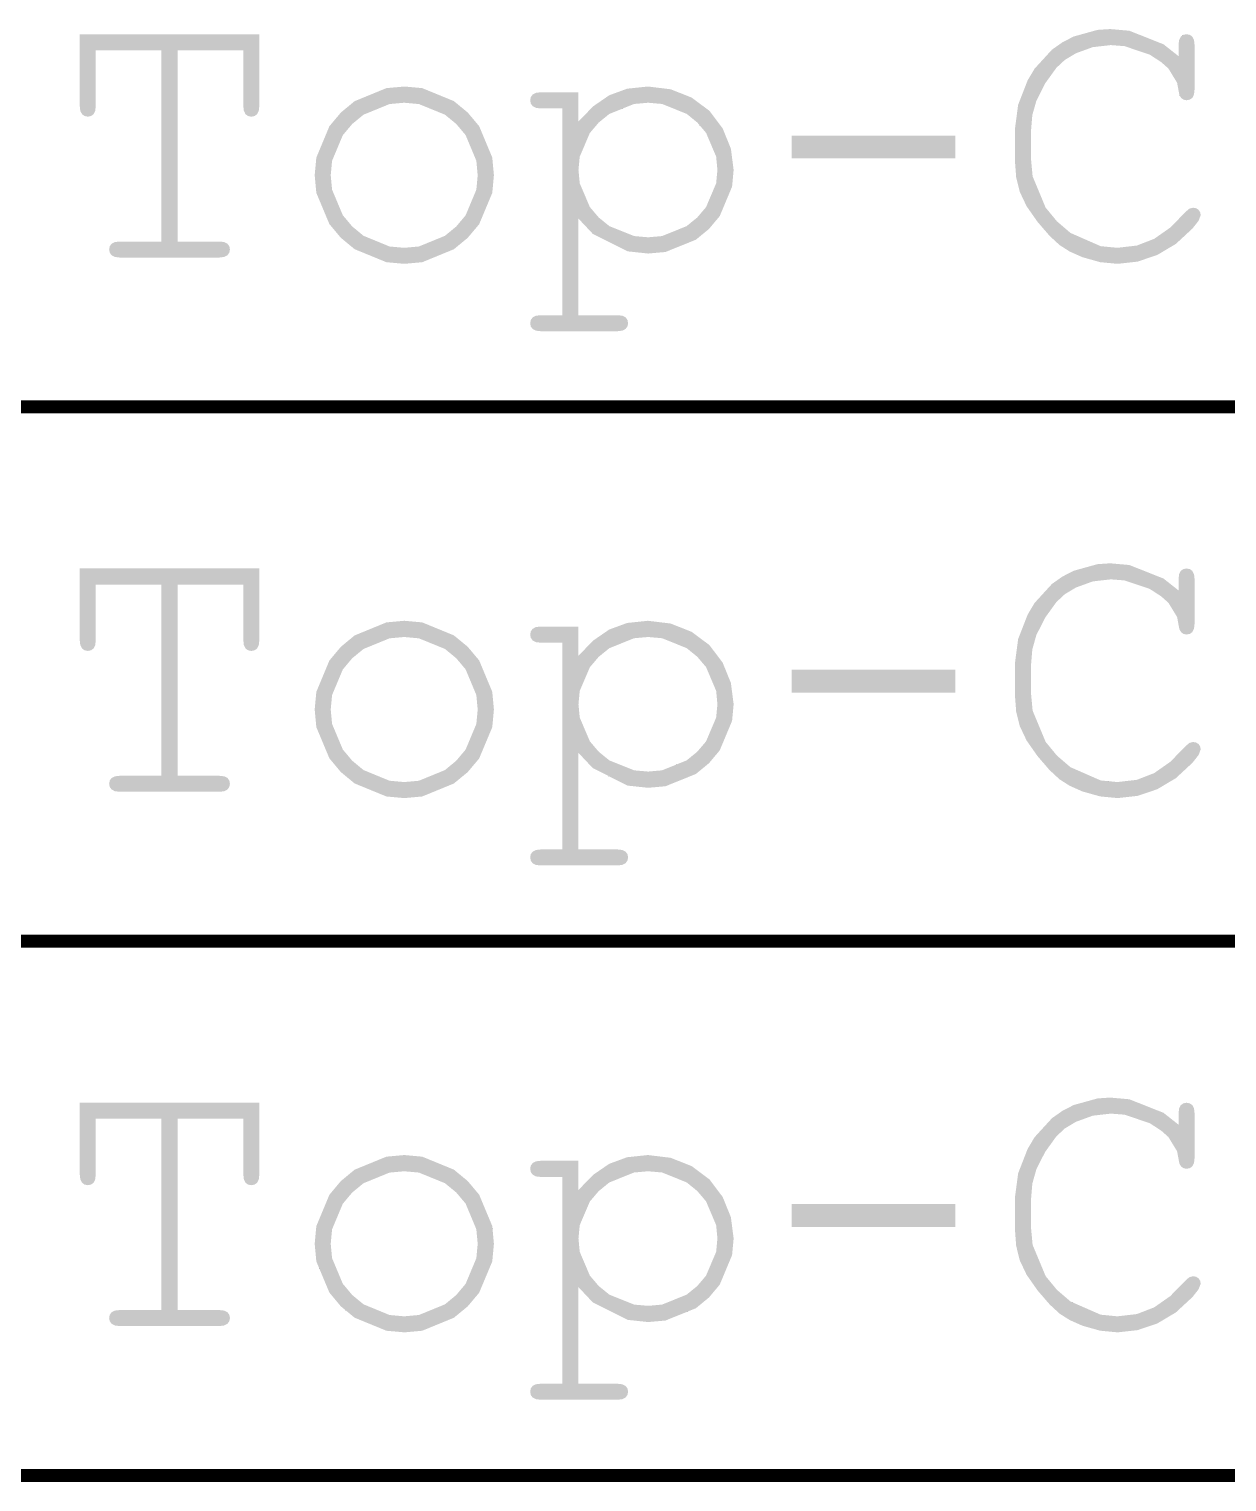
# Model space of a CAD drawing. Extents: x -3 to 268, y -4 to 76.
# Drawn here: x 207.35 to 216.55, y 30.49 to 41.64 of the extents above; entities that cross this region are included whole.
import ezdxf

# ---------------------------------------------------------------- set-up
doc = ezdxf.new("R2010")
doc.units = 0
doc.layers.add('DRILL_SYMBOLS', color=255, linetype='CONTINUOUS')

msp = doc.modelspace()

# ---------------------------------------------------------------- hatches: boundary and pattern name
at = {"layer": 'DRILL_SYMBOLS'}
for points in [[(208.492841, 41.474388), (208.492841, 40.006614), (208.812177, 40.006614), (208.849896, 40.002403), (208.875165, 39.989769), (208.889447, 39.970176), (208.894208, 39.945091), (208.889447, 39.920921), (208.875165, 39.901146), (208.849896, 39.887962), (208.812177, 39.883568), (208.048993, 39.883568), (208.011273, 39.887962), (207.986005, 39.901146), (207.971723, 39.920921), (207.966962, 39.945091), (207.971723, 39.970176), (207.986005, 39.989769), (208.011273, 40.002403), (208.048993, 40.006614), (208.368329, 40.006614), (208.368329, 41.474388), (207.864423, 41.474388), (207.864423, 41.048118), (207.860211, 41.0093), (207.847577, 40.983665), (207.827985, 40.969383), (207.802899, 40.964622), (207.778729, 40.969383), (207.758954, 40.983665), (207.74577, 41.0093), (207.741376, 41.048118), (207.741376, 41.597435), (209.119794, 41.597435), (209.119794, 41.048118), (209.115582, 41.0093), (209.102948, 40.983665), (209.083356, 40.969383), (209.05827, 40.964622), (209.033185, 40.969383), (209.013593, 40.983665), (209.000958, 41.0093), (208.996747, 41.048118), (208.996747, 41.474388)], [(216.174481, 41.428978), (216.174481, 41.515403), (216.178693, 41.553123), (216.191327, 41.578392), (216.210919, 41.592674), (216.236005, 41.597435), (216.26109, 41.592674), (216.280683, 41.578392), (216.293317, 41.553123), (216.297528, 41.515403), (216.297528, 41.174095), (216.293317, 41.135276), (216.280683, 41.109642), (216.26109, 41.095359), (216.236005, 41.090599), (216.213117, 41.094993), (216.194257, 41.108177), (216.18089, 41.131248), (216.174481, 41.165306), (216.163404, 41.22509), (216.096753, 41.334221), (216.041181, 41.383568), (215.95329, 41.440605), (215.759931, 41.50579), (215.654462, 41.513939), (215.5164, 41.498192), (215.386395, 41.45095), (215.302167, 41.400413), (215.236981, 41.339622), (215.150189, 41.219139), (215.083173, 41.086204), (215.052411, 40.977073), (215.042157, 40.854759), (215.042157, 40.639427), (215.054608, 40.506263), (215.154218, 40.267128), (215.241376, 40.161155), (215.345014, 40.072395), (215.576459, 39.970955), (215.704267, 39.958275), (215.85423, 39.975486), (215.987714, 40.027122), (216.110944, 40.113548), (216.230145, 40.23513), (216.256513, 40.258201), (216.28581, 40.265892), (216.309613, 40.261863), (216.32829, 40.249778), (216.340375, 40.231468), (216.344403, 40.208763), (216.328656, 40.166282), (216.281415, 40.106224), (216.15379, 39.988121), (216.011151, 39.903343), (215.860089, 39.852274), (215.707196, 39.835251), (215.572797, 39.848062), (215.4362, 39.886497), (215.339887, 39.929344), (215.261884, 39.978782), (215.185163, 40.049644), (215.092694, 40.156761), (215.008283, 40.277244), (214.955731, 40.388206), (214.928266, 40.499717), (214.91911, 40.621849), (214.91911, 40.872337), (214.943463, 41.055992), (215.016522, 41.243675), (215.069715, 41.33303), (215.203015, 41.478782), (215.283124, 41.535179), (215.369504, 41.579719), (215.552976, 41.630623), (215.650067, 41.636985), (215.797101, 41.623985), (216.059308, 41.519981)], [(210.920087, 40.514915), (210.907498, 40.379417), (210.80679, 40.139183), (210.795575, 40.514915), (210.785275, 40.626335), (210.702878, 40.823356), (210.63078, 40.908958), (210.544034, 40.980095), (210.344449, 41.061393), (210.23161, 41.071556), (210.118772, 41.061348), (209.919187, 40.979683), (209.83244, 40.908226), (209.760343, 40.822395), (209.677945, 40.62574), (209.667645, 40.514915), (209.677945, 40.404686), (209.760343, 40.208397), (209.83244, 40.122337), (209.919187, 40.05056), (210.118772, 39.968528), (210.23161, 39.958275), (210.344449, 39.968483), (210.544034, 40.050148), (210.63078, 40.121605), (210.702878, 40.207435), (210.785275, 40.404091), (210.795575, 40.514915), (210.80679, 40.139183), (210.718671, 40.034446), (210.61279, 39.947298), (210.369992, 39.8477), (210.233075, 39.835251), (210.094922, 39.847746), (209.851026, 39.94771), (209.745282, 40.035179), (209.657483, 40.140144), (209.557141, 40.380012), (209.544599, 40.514915), (209.557141, 40.650459), (209.657483, 40.89106), (209.745282, 40.996116), (209.851026, 41.083595), (210.094922, 41.183571), (210.233075, 41.196068), (210.369992, 41.183616), (210.61279, 41.084007), (210.718671, 40.996849), (210.80679, 40.892021), (210.907498, 40.651054)], [(211.569013, 41.152122), (211.569013, 40.928001), (211.682904, 41.044822), (211.804853, 41.128685), (211.942182, 41.179222), (212.102216, 41.196068), (212.276898, 41.174827), (212.437665, 41.111107), (212.574079, 41.009483), (212.675702, 40.874534), (212.738873, 40.719078), (212.759931, 40.555931), (212.748075, 40.428169), (212.653226, 40.201484), (212.635419, 40.555931), (212.62576, 40.658333), (212.54849, 40.840339), (212.480878, 40.919944), (212.39935, 40.986274), (212.210752, 41.06208), (212.103681, 41.071556), (211.995923, 41.062034), (211.806226, 40.985862), (211.724286, 40.919212), (211.656354, 40.839378), (211.578717, 40.657737), (211.569013, 40.555931), (211.578717, 40.453483), (211.656354, 40.27111), (211.724286, 40.191185), (211.806226, 40.124534), (211.995923, 40.048362), (212.103681, 40.038841), (212.210156, 40.048317), (212.398389, 40.124122), (212.480145, 40.190452), (212.548078, 40.270149), (212.625714, 40.452888), (212.635419, 40.555931), (212.653226, 40.201484), (212.570233, 40.102562), (212.469937, 40.02021), (212.236661, 39.926094), (212.103681, 39.914329), (211.946668, 39.931083), (211.679334, 40.065117), (211.569013, 40.182396), (211.569013, 39.441208), (211.867841, 39.441208), (211.905561, 39.436996), (211.930829, 39.424362), (211.945111, 39.40477), (211.949872, 39.379684), (211.945111, 39.355514), (211.930829, 39.335739), (211.905561, 39.322555), (211.867841, 39.318161), (211.280438, 39.318161), (211.242719, 39.322372), (211.21745, 39.335006), (211.203168, 39.354599), (211.198407, 39.379684), (211.203168, 39.40477), (211.21745, 39.424362), (211.242719, 39.436996), (211.280438, 39.441208), (211.445966, 39.441208), (211.445966, 41.02761), (211.280438, 41.02761), (211.242719, 41.032005), (211.21745, 41.045189), (211.203168, 41.06533), (211.198407, 41.090599), (211.203168, 41.114769), (211.21745, 41.134544), (211.242719, 41.147728), (211.280438, 41.152122)], [(214.460614, 40.819603), (214.460614, 40.643821), (213.205243, 40.643821), (213.205243, 40.819603)], [(208.492841, 37.374388), (208.492841, 35.906614), (208.812177, 35.906614), (208.849896, 35.902403), (208.875165, 35.889769), (208.889447, 35.870176), (208.894208, 35.845091), (208.889447, 35.820921), (208.875165, 35.801146), (208.849896, 35.787962), (208.812177, 35.783568), (208.048993, 35.783568), (208.011273, 35.787962), (207.986005, 35.801146), (207.971723, 35.820921), (207.966962, 35.845091), (207.971723, 35.870176), (207.986005, 35.889769), (208.011273, 35.902403), (208.048993, 35.906614), (208.368329, 35.906614), (208.368329, 37.374388), (207.864423, 37.374388), (207.864423, 36.948118), (207.860211, 36.9093), (207.847577, 36.883665), (207.827985, 36.869383), (207.802899, 36.864622), (207.778729, 36.869383), (207.758954, 36.883665), (207.74577, 36.9093), (207.741376, 36.948118), (207.741376, 37.497435), (209.119794, 37.497435), (209.119794, 36.948118), (209.115582, 36.9093), (209.102948, 36.883665), (209.083356, 36.869383), (209.05827, 36.864622), (209.033185, 36.869383), (209.013593, 36.883665), (209.000958, 36.9093), (208.996747, 36.948118), (208.996747, 37.374388)], [(216.174481, 37.328978), (216.174481, 37.415403), (216.178693, 37.453123), (216.191327, 37.478392), (216.210919, 37.492674), (216.236005, 37.497435), (216.26109, 37.492674), (216.280683, 37.478392), (216.293317, 37.453123), (216.297528, 37.415403), (216.297528, 37.074095), (216.293317, 37.035276), (216.280683, 37.009642), (216.26109, 36.995359), (216.236005, 36.990599), (216.213117, 36.994993), (216.194257, 37.008177), (216.18089, 37.031248), (216.174481, 37.065306), (216.163404, 37.12509), (216.096753, 37.234221), (216.041181, 37.283568), (215.95329, 37.340605), (215.759931, 37.40579), (215.654462, 37.413939), (215.5164, 37.398192), (215.386395, 37.35095), (215.302167, 37.300413), (215.236981, 37.239622), (215.150189, 37.119139), (215.083173, 36.986204), (215.052411, 36.877073), (215.042157, 36.754759), (215.042157, 36.539427), (215.054608, 36.406263), (215.154218, 36.167128), (215.241376, 36.061155), (215.345014, 35.972395), (215.576459, 35.870955), (215.704267, 35.858275), (215.85423, 35.875486), (215.987714, 35.927122), (216.110944, 36.013548), (216.230145, 36.13513), (216.256513, 36.158201), (216.28581, 36.165892), (216.309613, 36.161863), (216.32829, 36.149778), (216.340375, 36.131468), (216.344403, 36.108763), (216.328656, 36.066282), (216.281415, 36.006224), (216.15379, 35.888121), (216.011151, 35.803343), (215.860089, 35.752274), (215.707196, 35.735251), (215.572797, 35.748062), (215.4362, 35.786497), (215.339887, 35.829344), (215.261884, 35.878782), (215.185163, 35.949644), (215.092694, 36.056761), (215.008283, 36.177244), (214.955731, 36.288206), (214.928266, 36.399717), (214.91911, 36.521849), (214.91911, 36.772337), (214.943463, 36.955992), (215.016522, 37.143675), (215.069715, 37.23303), (215.203015, 37.378782), (215.283124, 37.435179), (215.369504, 37.479719), (215.552976, 37.530623), (215.650067, 37.536985), (215.797101, 37.523985), (216.059308, 37.419981)], [(210.920087, 36.414915), (210.907498, 36.279417), (210.80679, 36.039183), (210.795575, 36.414915), (210.785275, 36.526335), (210.702878, 36.723356), (210.63078, 36.808958), (210.544034, 36.880095), (210.344449, 36.961393), (210.23161, 36.971556), (210.118772, 36.961348), (209.919187, 36.879683), (209.83244, 36.808226), (209.760343, 36.722395), (209.677945, 36.52574), (209.667645, 36.414915), (209.677945, 36.304686), (209.760343, 36.108397), (209.83244, 36.022337), (209.919187, 35.95056), (210.118772, 35.868528), (210.23161, 35.858275), (210.344449, 35.868483), (210.544034, 35.950148), (210.63078, 36.021605), (210.702878, 36.107435), (210.785275, 36.304091), (210.795575, 36.414915), (210.80679, 36.039183), (210.718671, 35.934446), (210.61279, 35.847298), (210.369992, 35.7477), (210.233075, 35.735251), (210.094922, 35.747746), (209.851026, 35.84771), (209.745282, 35.935179), (209.657483, 36.040144), (209.557141, 36.280012), (209.544599, 36.414915), (209.557141, 36.550459), (209.657483, 36.79106), (209.745282, 36.896116), (209.851026, 36.983595), (210.094922, 37.083571), (210.233075, 37.096068), (210.369992, 37.083616), (210.61279, 36.984007), (210.718671, 36.896849), (210.80679, 36.792021), (210.907498, 36.551054)], [(211.569013, 37.052122), (211.569013, 36.828001), (211.682904, 36.944822), (211.804853, 37.028685), (211.942182, 37.079222), (212.102216, 37.096068), (212.276898, 37.074827), (212.437665, 37.011107), (212.574079, 36.909483), (212.675702, 36.774534), (212.738873, 36.619078), (212.759931, 36.455931), (212.748075, 36.328169), (212.653226, 36.101484), (212.635419, 36.455931), (212.62576, 36.558333), (212.54849, 36.740339), (212.480878, 36.819944), (212.39935, 36.886274), (212.210752, 36.96208), (212.103681, 36.971556), (211.995923, 36.962034), (211.806226, 36.885862), (211.724286, 36.819212), (211.656354, 36.739378), (211.578717, 36.557737), (211.569013, 36.455931), (211.578717, 36.353483), (211.656354, 36.17111), (211.724286, 36.091185), (211.806226, 36.024534), (211.995923, 35.948362), (212.103681, 35.938841), (212.210156, 35.948317), (212.398389, 36.024122), (212.480145, 36.090452), (212.548078, 36.170149), (212.625714, 36.352888), (212.635419, 36.455931), (212.653226, 36.101484), (212.570233, 36.002562), (212.469937, 35.92021), (212.236661, 35.826094), (212.103681, 35.814329), (211.946668, 35.831083), (211.679334, 35.965117), (211.569013, 36.082396), (211.569013, 35.341208), (211.867841, 35.341208), (211.905561, 35.336996), (211.930829, 35.324362), (211.945111, 35.30477), (211.949872, 35.279684), (211.945111, 35.255514), (211.930829, 35.235739), (211.905561, 35.222555), (211.867841, 35.218161), (211.280438, 35.218161), (211.242719, 35.222372), (211.21745, 35.235006), (211.203168, 35.254599), (211.198407, 35.279684), (211.203168, 35.30477), (211.21745, 35.324362), (211.242719, 35.336996), (211.280438, 35.341208), (211.445966, 35.341208), (211.445966, 36.92761), (211.280438, 36.92761), (211.242719, 36.932005), (211.21745, 36.945189), (211.203168, 36.96533), (211.198407, 36.990599), (211.203168, 37.014769), (211.21745, 37.034544), (211.242719, 37.047728), (211.280438, 37.052122)], [(214.460614, 36.719603), (214.460614, 36.543821), (213.205243, 36.543821), (213.205243, 36.719603)], [(208.492841, 33.274388), (208.492841, 31.806614), (208.812177, 31.806614), (208.849896, 31.802403), (208.875165, 31.789769), (208.889447, 31.770176), (208.894208, 31.745091), (208.889447, 31.720921), (208.875165, 31.701146), (208.849896, 31.687962), (208.812177, 31.683568), (208.048993, 31.683568), (208.011273, 31.687962), (207.986005, 31.701146), (207.971723, 31.720921), (207.966962, 31.745091), (207.971723, 31.770176), (207.986005, 31.789769), (208.011273, 31.802403), (208.048993, 31.806614), (208.368329, 31.806614), (208.368329, 33.274388), (207.864423, 33.274388), (207.864423, 32.848118), (207.860211, 32.8093), (207.847577, 32.783665), (207.827985, 32.769383), (207.802899, 32.764622), (207.778729, 32.769383), (207.758954, 32.783665), (207.74577, 32.8093), (207.741376, 32.848118), (207.741376, 33.397435), (209.119794, 33.397435), (209.119794, 32.848118), (209.115582, 32.8093), (209.102948, 32.783665), (209.083356, 32.769383), (209.05827, 32.764622), (209.033185, 32.769383), (209.013593, 32.783665), (209.000958, 32.8093), (208.996747, 32.848118), (208.996747, 33.274388)], [(216.174481, 33.228978), (216.174481, 33.315403), (216.178693, 33.353123), (216.191327, 33.378392), (216.210919, 33.392674), (216.236005, 33.397435), (216.26109, 33.392674), (216.280683, 33.378392), (216.293317, 33.353123), (216.297528, 33.315403), (216.297528, 32.974095), (216.293317, 32.935276), (216.280683, 32.909642), (216.26109, 32.895359), (216.236005, 32.890599), (216.213117, 32.894993), (216.194257, 32.908177), (216.18089, 32.931248), (216.174481, 32.965306), (216.163404, 33.02509), (216.096753, 33.134221), (216.041181, 33.183568), (215.95329, 33.240605), (215.759931, 33.30579), (215.654462, 33.313939), (215.5164, 33.298192), (215.386395, 33.25095), (215.302167, 33.200413), (215.236981, 33.139622), (215.150189, 33.019139), (215.083173, 32.886204), (215.052411, 32.777073), (215.042157, 32.654759), (215.042157, 32.439427), (215.054608, 32.306263), (215.154218, 32.067128), (215.241376, 31.961155), (215.345014, 31.872395), (215.576459, 31.770955), (215.704267, 31.758275), (215.85423, 31.775486), (215.987714, 31.827122), (216.110944, 31.913548), (216.230145, 32.03513), (216.256513, 32.058201), (216.28581, 32.065892), (216.309613, 32.061863), (216.32829, 32.049778), (216.340375, 32.031468), (216.344403, 32.008763), (216.328656, 31.966282), (216.281415, 31.906224), (216.15379, 31.788121), (216.011151, 31.703343), (215.860089, 31.652274), (215.707196, 31.635251), (215.572797, 31.648062), (215.4362, 31.686497), (215.339887, 31.729344), (215.261884, 31.778782), (215.185163, 31.849644), (215.092694, 31.956761), (215.008283, 32.077244), (214.955731, 32.188206), (214.928266, 32.299717), (214.91911, 32.421849), (214.91911, 32.672337), (214.943463, 32.855992), (215.016522, 33.043675), (215.069715, 33.13303), (215.203015, 33.278782), (215.283124, 33.335179), (215.369504, 33.379719), (215.552976, 33.430623), (215.650067, 33.436985), (215.797101, 33.423985), (216.059308, 33.319981)], [(210.920087, 32.314915), (210.907498, 32.179417), (210.80679, 31.939183), (210.795575, 32.314915), (210.785275, 32.426335), (210.702878, 32.623356), (210.63078, 32.708958), (210.544034, 32.780095), (210.344449, 32.861393), (210.23161, 32.871556), (210.118772, 32.861348), (209.919187, 32.779683), (209.83244, 32.708226), (209.760343, 32.622395), (209.677945, 32.42574), (209.667645, 32.314915), (209.677945, 32.204686), (209.760343, 32.008397), (209.83244, 31.922337), (209.919187, 31.85056), (210.118772, 31.768528), (210.23161, 31.758275), (210.344449, 31.768483), (210.544034, 31.850148), (210.63078, 31.921605), (210.702878, 32.007435), (210.785275, 32.204091), (210.795575, 32.314915), (210.80679, 31.939183), (210.718671, 31.834446), (210.61279, 31.747298), (210.369992, 31.6477), (210.233075, 31.635251), (210.094922, 31.647746), (209.851026, 31.74771), (209.745282, 31.835179), (209.657483, 31.940144), (209.557141, 32.180012), (209.544599, 32.314915), (209.557141, 32.450459), (209.657483, 32.69106), (209.745282, 32.796116), (209.851026, 32.883595), (210.094922, 32.983571), (210.233075, 32.996068), (210.369992, 32.983616), (210.61279, 32.884007), (210.718671, 32.796849), (210.80679, 32.692021), (210.907498, 32.451054)], [(211.569013, 32.952122), (211.569013, 32.728001), (211.682904, 32.844822), (211.804853, 32.928685), (211.942182, 32.979222), (212.102216, 32.996068), (212.276898, 32.974827), (212.437665, 32.911107), (212.574079, 32.809483), (212.675702, 32.674534), (212.738873, 32.519078), (212.759931, 32.355931), (212.748075, 32.228169), (212.653226, 32.001484), (212.635419, 32.355931), (212.62576, 32.458333), (212.54849, 32.640339), (212.480878, 32.719944), (212.39935, 32.786274), (212.210752, 32.86208), (212.103681, 32.871556), (211.995923, 32.862034), (211.806226, 32.785862), (211.724286, 32.719212), (211.656354, 32.639378), (211.578717, 32.457737), (211.569013, 32.355931), (211.578717, 32.253483), (211.656354, 32.07111), (211.724286, 31.991185), (211.806226, 31.924534), (211.995923, 31.848362), (212.103681, 31.838841), (212.210156, 31.848317), (212.398389, 31.924122), (212.480145, 31.990452), (212.548078, 32.070149), (212.625714, 32.252888), (212.635419, 32.355931), (212.653226, 32.001484), (212.570233, 31.902562), (212.469937, 31.82021), (212.236661, 31.726094), (212.103681, 31.714329), (211.946668, 31.731083), (211.679334, 31.865117), (211.569013, 31.982396), (211.569013, 31.241208), (211.867841, 31.241208), (211.905561, 31.236996), (211.930829, 31.224362), (211.945111, 31.20477), (211.949872, 31.179684), (211.945111, 31.155514), (211.930829, 31.135739), (211.905561, 31.122555), (211.867841, 31.118161), (211.280438, 31.118161), (211.242719, 31.122372), (211.21745, 31.135006), (211.203168, 31.154599), (211.198407, 31.179684), (211.203168, 31.20477), (211.21745, 31.224362), (211.242719, 31.236996), (211.280438, 31.241208), (211.445966, 31.241208), (211.445966, 32.82761), (211.280438, 32.82761), (211.242719, 32.832005), (211.21745, 32.845189), (211.203168, 32.86533), (211.198407, 32.890599), (211.203168, 32.914769), (211.21745, 32.934544), (211.242719, 32.947728), (211.280438, 32.952122)], [(214.460614, 32.619603), (214.460614, 32.443821), (213.205243, 32.443821), (213.205243, 32.619603)]]:
    msp.add_hatch(color=7, dxfattribs=at).paths.add_polyline_path(points)

# ---------------------------------------------------------------- linework, layer by layer
at = {"layer": 'DRILL_SYMBOLS', "color": 7}
for points, const_width in [([(208.492841, 41.474388), (208.492841, 40.006614), (208.812177, 40.006614), (208.849896, 40.002403), (208.875165, 39.989769), (208.889447, 39.970176), (208.894208, 39.945091), (208.889447, 39.920921), (208.875165, 39.901146), (208.849896, 39.887962), (208.812177, 39.883568), (208.048993, 39.883568), (208.011273, 39.887962), (207.986005, 39.901146), (207.971723, 39.920921), (207.966962, 39.945091), (207.971723, 39.970176), (207.986005, 39.989769), (208.011273, 40.002403), (208.048993, 40.006614), (208.368329, 40.006614), (208.368329, 41.474388), (207.864423, 41.474388), (207.864423, 41.048118), (207.860211, 41.0093), (207.847577, 40.983665), (207.827985, 40.969383), (207.802899, 40.964622), (207.778729, 40.969383), (207.758954, 40.983665), (207.74577, 41.0093), (207.741376, 41.048118), (207.741376, 41.597435), (209.119794, 41.597435), (209.119794, 41.048118), (209.115582, 41.0093), (209.102948, 40.983665), (209.083356, 40.969383), (209.05827, 40.964622), (209.033185, 40.969383), (209.013593, 40.983665), (209.000958, 41.0093), (208.996747, 41.048118), (208.996747, 41.474388), (208.492841, 41.474388)], 0.000001), ([(216.174481, 41.428978), (216.174481, 41.515403), (216.178693, 41.553123), (216.191327, 41.578392), (216.210919, 41.592674), (216.236005, 41.597435), (216.26109, 41.592674), (216.280683, 41.578392), (216.293317, 41.553123), (216.297528, 41.515403), (216.297528, 41.174095), (216.293317, 41.135276), (216.280683, 41.109642), (216.26109, 41.095359), (216.236005, 41.090599), (216.213117, 41.094993), (216.194257, 41.108177), (216.18089, 41.131248), (216.174481, 41.165306), (216.163404, 41.22509), (216.096753, 41.334221), (216.041181, 41.383568), (215.95329, 41.440605), (215.759931, 41.50579), (215.654462, 41.513939), (215.5164, 41.498192), (215.386395, 41.45095), (215.302167, 41.400413), (215.236981, 41.339622), (215.150189, 41.219139), (215.083173, 41.086204), (215.052411, 40.977073), (215.042157, 40.854759), (215.042157, 40.639427), (215.054608, 40.506263), (215.154218, 40.267128), (215.241376, 40.161155), (215.345014, 40.072395), (215.576459, 39.970955), (215.704267, 39.958275), (215.85423, 39.975486), (215.987714, 40.027122), (216.110944, 40.113548), (216.230145, 40.23513), (216.256513, 40.258201), (216.28581, 40.265892), (216.309613, 40.261863), (216.32829, 40.249778), (216.340375, 40.231468), (216.344403, 40.208763), (216.328656, 40.166282), (216.281415, 40.106224), (216.15379, 39.988121), (216.011151, 39.903343), (215.860089, 39.852274), (215.707196, 39.835251), (215.572797, 39.848062), (215.4362, 39.886497), (215.339887, 39.929344), (215.261884, 39.978782), (215.185163, 40.049644), (215.092694, 40.156761), (215.008283, 40.277244), (214.955731, 40.388206), (214.928266, 40.499717), (214.91911, 40.621849), (214.91911, 40.872337), (214.943463, 41.055992), (215.016522, 41.243675), (215.069715, 41.33303), (215.203015, 41.478782), (215.283124, 41.535179), (215.369504, 41.579719), (215.552976, 41.630623), (215.650067, 41.636985), (215.797101, 41.623985), (216.059308, 41.519981), (216.174481, 41.428978)], 0.000001), ([(210.920087, 40.514915), (210.907498, 40.379417), (210.80679, 40.139183), (210.795575, 40.514915), (210.785275, 40.626335), (210.702878, 40.823356), (210.63078, 40.908958), (210.544034, 40.980095), (210.344449, 41.061393), (210.23161, 41.071556), (210.118772, 41.061348), (209.919187, 40.979683), (209.83244, 40.908226), (209.760343, 40.822395), (209.677945, 40.62574), (209.667645, 40.514915), (209.677945, 40.404686), (209.760343, 40.208397), (209.83244, 40.122337), (209.919187, 40.05056), (210.118772, 39.968528), (210.23161, 39.958275), (210.344449, 39.968483), (210.544034, 40.050148), (210.63078, 40.121605), (210.702878, 40.207435), (210.785275, 40.404091), (210.795575, 40.514915), (210.80679, 40.139183), (210.718671, 40.034446), (210.61279, 39.947298), (210.369992, 39.8477), (210.233075, 39.835251), (210.094922, 39.847746), (209.851026, 39.94771), (209.745282, 40.035179), (209.657483, 40.140144), (209.557141, 40.380012), (209.544599, 40.514915), (209.557141, 40.650459), (209.657483, 40.89106), (209.745282, 40.996116), (209.851026, 41.083595), (210.094922, 41.183571), (210.233075, 41.196068), (210.369992, 41.183616), (210.61279, 41.084007), (210.718671, 40.996849), (210.80679, 40.892021), (210.907498, 40.651054), (210.920087, 40.514915)], 0.000001), ([(211.569013, 41.152122), (211.569013, 40.928001), (211.682904, 41.044822), (211.804853, 41.128685), (211.942182, 41.179222), (212.102216, 41.196068), (212.276898, 41.174827), (212.437665, 41.111107), (212.574079, 41.009483), (212.675702, 40.874534), (212.738873, 40.719078), (212.759931, 40.555931), (212.748075, 40.428169), (212.653226, 40.201484), (212.635419, 40.555931), (212.62576, 40.658333), (212.54849, 40.840339), (212.480878, 40.919944), (212.39935, 40.986274), (212.210752, 41.06208), (212.103681, 41.071556), (211.995923, 41.062034), (211.806226, 40.985862), (211.724286, 40.919212), (211.656354, 40.839378), (211.578717, 40.657737), (211.569013, 40.555931), (211.578717, 40.453483), (211.656354, 40.27111), (211.724286, 40.191185), (211.806226, 40.124534), (211.995923, 40.048362), (212.103681, 40.038841), (212.210156, 40.048317), (212.398389, 40.124122), (212.480145, 40.190452), (212.548078, 40.270149), (212.625714, 40.452888), (212.635419, 40.555931), (212.653226, 40.201484), (212.570233, 40.102562), (212.469937, 40.02021), (212.236661, 39.926094), (212.103681, 39.914329), (211.946668, 39.931083), (211.679334, 40.065117), (211.569013, 40.182396), (211.569013, 39.441208), (211.867841, 39.441208), (211.905561, 39.436996), (211.930829, 39.424362), (211.945111, 39.40477), (211.949872, 39.379684), (211.945111, 39.355514), (211.930829, 39.335739), (211.905561, 39.322555), (211.867841, 39.318161), (211.280438, 39.318161), (211.242719, 39.322372), (211.21745, 39.335006), (211.203168, 39.354599), (211.198407, 39.379684), (211.203168, 39.40477), (211.21745, 39.424362), (211.242719, 39.436996), (211.280438, 39.441208), (211.445966, 39.441208), (211.445966, 41.02761), (211.280438, 41.02761), (211.242719, 41.032005), (211.21745, 41.045189), (211.203168, 41.06533), (211.198407, 41.090599), (211.203168, 41.114769), (211.21745, 41.134544), (211.242719, 41.147728), (211.280438, 41.152122), (211.569013, 41.152122)], 0.000001), ([(214.460614, 40.819603), (214.460614, 40.643821), (213.205243, 40.643821), (213.205243, 40.819603), (214.460614, 40.819603)], 0.000001), ([(110.923999, 38.737377), (267.529853, 38.737377)], 0.1), ([(208.492841, 37.374388), (208.492841, 35.906614), (208.812177, 35.906614), (208.849896, 35.902403), (208.875165, 35.889769), (208.889447, 35.870176), (208.894208, 35.845091), (208.889447, 35.820921), (208.875165, 35.801146), (208.849896, 35.787962), (208.812177, 35.783568), (208.048993, 35.783568), (208.011273, 35.787962), (207.986005, 35.801146), (207.971723, 35.820921), (207.966962, 35.845091), (207.971723, 35.870176), (207.986005, 35.889769), (208.011273, 35.902403), (208.048993, 35.906614), (208.368329, 35.906614), (208.368329, 37.374388), (207.864423, 37.374388), (207.864423, 36.948118), (207.860211, 36.9093), (207.847577, 36.883665), (207.827985, 36.869383), (207.802899, 36.864622), (207.778729, 36.869383), (207.758954, 36.883665), (207.74577, 36.9093), (207.741376, 36.948118), (207.741376, 37.497435), (209.119794, 37.497435), (209.119794, 36.948118), (209.115582, 36.9093), (209.102948, 36.883665), (209.083356, 36.869383), (209.05827, 36.864622), (209.033185, 36.869383), (209.013593, 36.883665), (209.000958, 36.9093), (208.996747, 36.948118), (208.996747, 37.374388), (208.492841, 37.374388)], 0.000001), ([(216.174481, 37.328978), (216.174481, 37.415403), (216.178693, 37.453123), (216.191327, 37.478392), (216.210919, 37.492674), (216.236005, 37.497435), (216.26109, 37.492674), (216.280683, 37.478392), (216.293317, 37.453123), (216.297528, 37.415403), (216.297528, 37.074095), (216.293317, 37.035276), (216.280683, 37.009642), (216.26109, 36.995359), (216.236005, 36.990599), (216.213117, 36.994993), (216.194257, 37.008177), (216.18089, 37.031248), (216.174481, 37.065306), (216.163404, 37.12509), (216.096753, 37.234221), (216.041181, 37.283568), (215.95329, 37.340605), (215.759931, 37.40579), (215.654462, 37.413939), (215.5164, 37.398192), (215.386395, 37.35095), (215.302167, 37.300413), (215.236981, 37.239622), (215.150189, 37.119139), (215.083173, 36.986204), (215.052411, 36.877073), (215.042157, 36.754759), (215.042157, 36.539427), (215.054608, 36.406263), (215.154218, 36.167128), (215.241376, 36.061155), (215.345014, 35.972395), (215.576459, 35.870955), (215.704267, 35.858275), (215.85423, 35.875486), (215.987714, 35.927122), (216.110944, 36.013548), (216.230145, 36.13513), (216.256513, 36.158201), (216.28581, 36.165892), (216.309613, 36.161863), (216.32829, 36.149778), (216.340375, 36.131468), (216.344403, 36.108763), (216.328656, 36.066282), (216.281415, 36.006224), (216.15379, 35.888121), (216.011151, 35.803343), (215.860089, 35.752274), (215.707196, 35.735251), (215.572797, 35.748062), (215.4362, 35.786497), (215.339887, 35.829344), (215.261884, 35.878782), (215.185163, 35.949644), (215.092694, 36.056761), (215.008283, 36.177244), (214.955731, 36.288206), (214.928266, 36.399717), (214.91911, 36.521849), (214.91911, 36.772337), (214.943463, 36.955992), (215.016522, 37.143675), (215.069715, 37.23303), (215.203015, 37.378782), (215.283124, 37.435179), (215.369504, 37.479719), (215.552976, 37.530623), (215.650067, 37.536985), (215.797101, 37.523985), (216.059308, 37.419981), (216.174481, 37.328978)], 0.000001), ([(210.920087, 36.414915), (210.907498, 36.279417), (210.80679, 36.039183), (210.795575, 36.414915), (210.785275, 36.526335), (210.702878, 36.723356), (210.63078, 36.808958), (210.544034, 36.880095), (210.344449, 36.961393), (210.23161, 36.971556), (210.118772, 36.961348), (209.919187, 36.879683), (209.83244, 36.808226), (209.760343, 36.722395), (209.677945, 36.52574), (209.667645, 36.414915), (209.677945, 36.304686), (209.760343, 36.108397), (209.83244, 36.022337), (209.919187, 35.95056), (210.118772, 35.868528), (210.23161, 35.858275), (210.344449, 35.868483), (210.544034, 35.950148), (210.63078, 36.021605), (210.702878, 36.107435), (210.785275, 36.304091), (210.795575, 36.414915), (210.80679, 36.039183), (210.718671, 35.934446), (210.61279, 35.847298), (210.369992, 35.7477), (210.233075, 35.735251), (210.094922, 35.747746), (209.851026, 35.84771), (209.745282, 35.935179), (209.657483, 36.040144), (209.557141, 36.280012), (209.544599, 36.414915), (209.557141, 36.550459), (209.657483, 36.79106), (209.745282, 36.896116), (209.851026, 36.983595), (210.094922, 37.083571), (210.233075, 37.096068), (210.369992, 37.083616), (210.61279, 36.984007), (210.718671, 36.896849), (210.80679, 36.792021), (210.907498, 36.551054), (210.920087, 36.414915)], 0.000001), ([(211.569013, 37.052122), (211.569013, 36.828001), (211.682904, 36.944822), (211.804853, 37.028685), (211.942182, 37.079222), (212.102216, 37.096068), (212.276898, 37.074827), (212.437665, 37.011107), (212.574079, 36.909483), (212.675702, 36.774534), (212.738873, 36.619078), (212.759931, 36.455931), (212.748075, 36.328169), (212.653226, 36.101484), (212.635419, 36.455931), (212.62576, 36.558333), (212.54849, 36.740339), (212.480878, 36.819944), (212.39935, 36.886274), (212.210752, 36.96208), (212.103681, 36.971556), (211.995923, 36.962034), (211.806226, 36.885862), (211.724286, 36.819212), (211.656354, 36.739378), (211.578717, 36.557737), (211.569013, 36.455931), (211.578717, 36.353483), (211.656354, 36.17111), (211.724286, 36.091185), (211.806226, 36.024534), (211.995923, 35.948362), (212.103681, 35.938841), (212.210156, 35.948317), (212.398389, 36.024122), (212.480145, 36.090452), (212.548078, 36.170149), (212.625714, 36.352888), (212.635419, 36.455931), (212.653226, 36.101484), (212.570233, 36.002562), (212.469937, 35.92021), (212.236661, 35.826094), (212.103681, 35.814329), (211.946668, 35.831083), (211.679334, 35.965117), (211.569013, 36.082396), (211.569013, 35.341208), (211.867841, 35.341208), (211.905561, 35.336996), (211.930829, 35.324362), (211.945111, 35.30477), (211.949872, 35.279684), (211.945111, 35.255514), (211.930829, 35.235739), (211.905561, 35.222555), (211.867841, 35.218161), (211.280438, 35.218161), (211.242719, 35.222372), (211.21745, 35.235006), (211.203168, 35.254599), (211.198407, 35.279684), (211.203168, 35.30477), (211.21745, 35.324362), (211.242719, 35.336996), (211.280438, 35.341208), (211.445966, 35.341208), (211.445966, 36.92761), (211.280438, 36.92761), (211.242719, 36.932005), (211.21745, 36.945189), (211.203168, 36.96533), (211.198407, 36.990599), (211.203168, 37.014769), (211.21745, 37.034544), (211.242719, 37.047728), (211.280438, 37.052122), (211.569013, 37.052122)], 0.000001), ([(214.460614, 36.719603), (214.460614, 36.543821), (213.205243, 36.543821), (213.205243, 36.719603), (214.460614, 36.719603)], 0.000001), ([(110.923999, 34.637377), (267.529853, 34.637377)], 0.1), ([(208.492841, 33.274388), (208.492841, 31.806614), (208.812177, 31.806614), (208.849896, 31.802403), (208.875165, 31.789769), (208.889447, 31.770176), (208.894208, 31.745091), (208.889447, 31.720921), (208.875165, 31.701146), (208.849896, 31.687962), (208.812177, 31.683568), (208.048993, 31.683568), (208.011273, 31.687962), (207.986005, 31.701146), (207.971723, 31.720921), (207.966962, 31.745091), (207.971723, 31.770176), (207.986005, 31.789769), (208.011273, 31.802403), (208.048993, 31.806614), (208.368329, 31.806614), (208.368329, 33.274388), (207.864423, 33.274388), (207.864423, 32.848118), (207.860211, 32.8093), (207.847577, 32.783665), (207.827985, 32.769383), (207.802899, 32.764622), (207.778729, 32.769383), (207.758954, 32.783665), (207.74577, 32.8093), (207.741376, 32.848118), (207.741376, 33.397435), (209.119794, 33.397435), (209.119794, 32.848118), (209.115582, 32.8093), (209.102948, 32.783665), (209.083356, 32.769383), (209.05827, 32.764622), (209.033185, 32.769383), (209.013593, 32.783665), (209.000958, 32.8093), (208.996747, 32.848118), (208.996747, 33.274388), (208.492841, 33.274388)], 0.000001), ([(216.174481, 33.228978), (216.174481, 33.315403), (216.178693, 33.353123), (216.191327, 33.378392), (216.210919, 33.392674), (216.236005, 33.397435), (216.26109, 33.392674), (216.280683, 33.378392), (216.293317, 33.353123), (216.297528, 33.315403), (216.297528, 32.974095), (216.293317, 32.935276), (216.280683, 32.909642), (216.26109, 32.895359), (216.236005, 32.890599), (216.213117, 32.894993), (216.194257, 32.908177), (216.18089, 32.931248), (216.174481, 32.965306), (216.163404, 33.02509), (216.096753, 33.134221), (216.041181, 33.183568), (215.95329, 33.240605), (215.759931, 33.30579), (215.654462, 33.313939), (215.5164, 33.298192), (215.386395, 33.25095), (215.302167, 33.200413), (215.236981, 33.139622), (215.150189, 33.019139), (215.083173, 32.886204), (215.052411, 32.777073), (215.042157, 32.654759), (215.042157, 32.439427), (215.054608, 32.306263), (215.154218, 32.067128), (215.241376, 31.961155), (215.345014, 31.872395), (215.576459, 31.770955), (215.704267, 31.758275), (215.85423, 31.775486), (215.987714, 31.827122), (216.110944, 31.913548), (216.230145, 32.03513), (216.256513, 32.058201), (216.28581, 32.065892), (216.309613, 32.061863), (216.32829, 32.049778), (216.340375, 32.031468), (216.344403, 32.008763), (216.328656, 31.966282), (216.281415, 31.906224), (216.15379, 31.788121), (216.011151, 31.703343), (215.860089, 31.652274), (215.707196, 31.635251), (215.572797, 31.648062), (215.4362, 31.686497), (215.339887, 31.729344), (215.261884, 31.778782), (215.185163, 31.849644), (215.092694, 31.956761), (215.008283, 32.077244), (214.955731, 32.188206), (214.928266, 32.299717), (214.91911, 32.421849), (214.91911, 32.672337), (214.943463, 32.855992), (215.016522, 33.043675), (215.069715, 33.13303), (215.203015, 33.278782), (215.283124, 33.335179), (215.369504, 33.379719), (215.552976, 33.430623), (215.650067, 33.436985), (215.797101, 33.423985), (216.059308, 33.319981), (216.174481, 33.228978)], 0.000001), ([(210.920087, 32.314915), (210.907498, 32.179417), (210.80679, 31.939183), (210.795575, 32.314915), (210.785275, 32.426335), (210.702878, 32.623356), (210.63078, 32.708958), (210.544034, 32.780095), (210.344449, 32.861393), (210.23161, 32.871556), (210.118772, 32.861348), (209.919187, 32.779683), (209.83244, 32.708226), (209.760343, 32.622395), (209.677945, 32.42574), (209.667645, 32.314915), (209.677945, 32.204686), (209.760343, 32.008397), (209.83244, 31.922337), (209.919187, 31.85056), (210.118772, 31.768528), (210.23161, 31.758275), (210.344449, 31.768483), (210.544034, 31.850148), (210.63078, 31.921605), (210.702878, 32.007435), (210.785275, 32.204091), (210.795575, 32.314915), (210.80679, 31.939183), (210.718671, 31.834446), (210.61279, 31.747298), (210.369992, 31.6477), (210.233075, 31.635251), (210.094922, 31.647746), (209.851026, 31.74771), (209.745282, 31.835179), (209.657483, 31.940144), (209.557141, 32.180012), (209.544599, 32.314915), (209.557141, 32.450459), (209.657483, 32.69106), (209.745282, 32.796116), (209.851026, 32.883595), (210.094922, 32.983571), (210.233075, 32.996068), (210.369992, 32.983616), (210.61279, 32.884007), (210.718671, 32.796849), (210.80679, 32.692021), (210.907498, 32.451054), (210.920087, 32.314915)], 0.000001), ([(211.569013, 32.952122), (211.569013, 32.728001), (211.682904, 32.844822), (211.804853, 32.928685), (211.942182, 32.979222), (212.102216, 32.996068), (212.276898, 32.974827), (212.437665, 32.911107), (212.574079, 32.809483), (212.675702, 32.674534), (212.738873, 32.519078), (212.759931, 32.355931), (212.748075, 32.228169), (212.653226, 32.001484), (212.635419, 32.355931), (212.62576, 32.458333), (212.54849, 32.640339), (212.480878, 32.719944), (212.39935, 32.786274), (212.210752, 32.86208), (212.103681, 32.871556), (211.995923, 32.862034), (211.806226, 32.785862), (211.724286, 32.719212), (211.656354, 32.639378), (211.578717, 32.457737), (211.569013, 32.355931), (211.578717, 32.253483), (211.656354, 32.07111), (211.724286, 31.991185), (211.806226, 31.924534), (211.995923, 31.848362), (212.103681, 31.838841), (212.210156, 31.848317), (212.398389, 31.924122), (212.480145, 31.990452), (212.548078, 32.070149), (212.625714, 32.252888), (212.635419, 32.355931), (212.653226, 32.001484), (212.570233, 31.902562), (212.469937, 31.82021), (212.236661, 31.726094), (212.103681, 31.714329), (211.946668, 31.731083), (211.679334, 31.865117), (211.569013, 31.982396), (211.569013, 31.241208), (211.867841, 31.241208), (211.905561, 31.236996), (211.930829, 31.224362), (211.945111, 31.20477), (211.949872, 31.179684), (211.945111, 31.155514), (211.930829, 31.135739), (211.905561, 31.122555), (211.867841, 31.118161), (211.280438, 31.118161), (211.242719, 31.122372), (211.21745, 31.135006), (211.203168, 31.154599), (211.198407, 31.179684), (211.203168, 31.20477), (211.21745, 31.224362), (211.242719, 31.236996), (211.280438, 31.241208), (211.445966, 31.241208), (211.445966, 32.82761), (211.280438, 32.82761), (211.242719, 32.832005), (211.21745, 32.845189), (211.203168, 32.86533), (211.198407, 32.890599), (211.203168, 32.914769), (211.21745, 32.934544), (211.242719, 32.947728), (211.280438, 32.952122), (211.569013, 32.952122)], 0.000001), ([(214.460614, 32.619603), (214.460614, 32.443821), (213.205243, 32.443821), (213.205243, 32.619603), (214.460614, 32.619603)], 0.000001), ([(110.923999, 30.537377), (267.529853, 30.537377)], 0.1)]:
    msp.add_lwpolyline(points, dxfattribs=dict(at, const_width=const_width))

doc.saveas('drawing.dxf')
